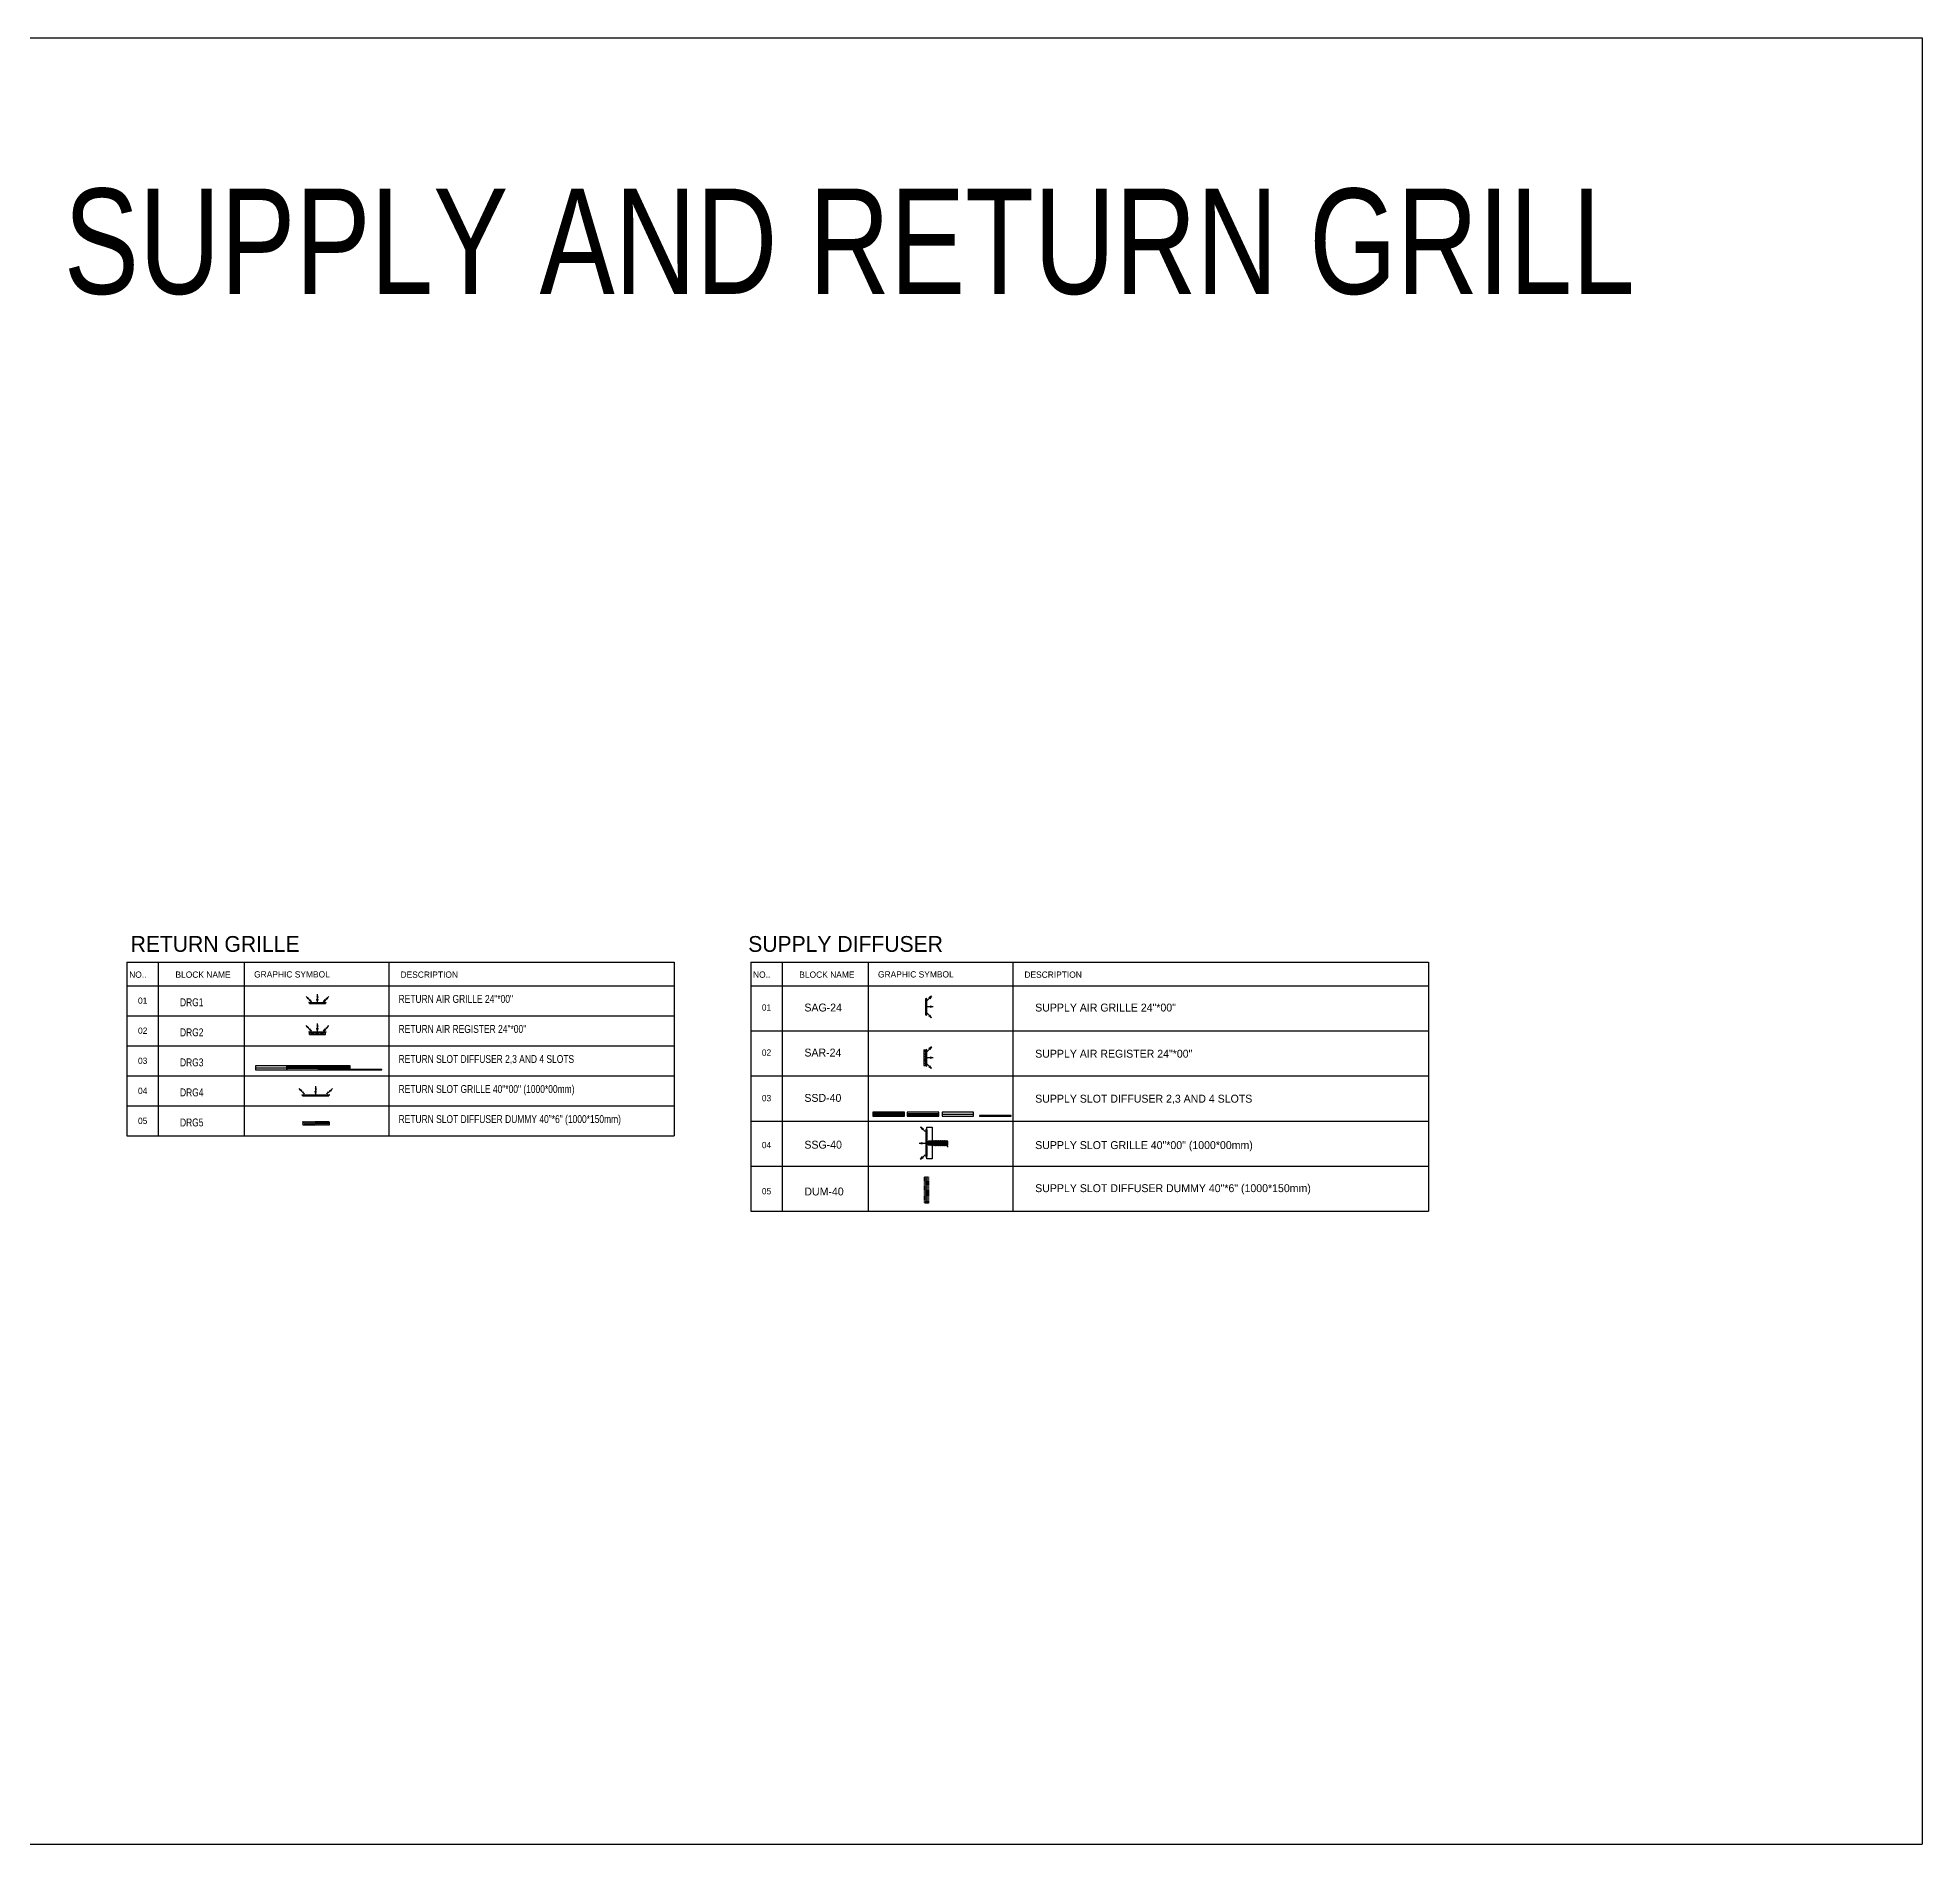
# Model space of a CAD drawing. Header units: millimetres. Extents: x 259256 to 648017, y 366981 to 480499.
# Drawn here: x 576405 to 648017, y 411861 to 480499 of the extents above; entities that cross this region are included whole.
import ezdxf
from ezdxf.enums import TextEntityAlignment as Align

# ---------------------------------------------------------------- set-up
doc = ezdxf.new("R2010")
doc.units = ezdxf.units.MM
doc.linetypes.add('HIDDEN', pattern=[0.375, 0.25, -0.125])
doc.layers.get('0').update_dxf_attribs({"color": 254})
for name, color, linetype in [('11-F-A-DUCT', 11, 'Continuous'), ('3- SUPPLY DUCT', 3, 'Continuous'), ('4-TEXT-HVAC', 4, 'Continuous'), ('40-REFERENCE-DRAWINGS-0-35', 40, 'Continuous'), ('43-REFERENCE-0-33', 43, 'Continuous'), ('6-RETURN-DUCT', 6, 'Continuous'), ('70-FRAM-DETAIL-0-45', 70, 'Continuous'), ('M-HVAC-CDFF', 10, 'Continuous'), ('RETURN GRILL', 13, 'Continuous'), ('SUPPLY GRILL', 13, 'Continuous')]:
    doc.layers.add(name, color=color, linetype=linetype)
doc.styles.add('STENCIL', font='stencil.shx')
doc.styles.add('style2', font='stencil.shx')

# ---------------------------------------------------------------- blocks, each defined once
blk = doc.blocks.new('DRG5')
at = {"color": 13, "linetype": 'HIDDEN', "ltscale": 0.25}
for p, q in [((-475, -62.5), (475, -62.5)), ((-475, -87.5), (475, -87.5))]:
    blk.add_line(p, q, dxfattribs=at)
at = {"color": 12, "linetype": 'HIDDEN', "ltscale": 0.25}
blk.add_lwpolyline([(500, 0), (500, -150), (-500, -150), (-500, 0)], close=True, dxfattribs=at)
at = {"color": 13, "linetype": 'HIDDEN', "ltscale": 0.25}
blk.add_lwpolyline([(475, -25), (475, -125), (-475, -125), (-475, -25)], close=True, dxfattribs=at)
blk = doc.blocks.new('DRG4')
for points in [[(-425, 59), (-517, 121), (-487, 121), (-487, 151)], [(0, 59), (-21, 168), (0, 147), (21, 168)], [(425, 59), (517, 121), (487, 121), (487, 151)]]:
    blk.add_hatch(color=13).paths.add_polyline_path(points)
at = {"color": 13}
for p, q in [((-576, 210), (-635, 269)), ((-559, 226), (-592, 193)), ((-524, 191), (-592, 193)), ((-524, 191), (-557, 158)), ((-487, 121), (-540, 174)), ((-425, 59), (-487, 151)), ((-487, 121), (-487, 151)), ((23, 272), (-23, 272)), ((23, 222), (-23, 272)), ((23, 222), (-23, 222)), ((0, 59), (-21, 168)), ((0, 147), (-21, 168)), ((0, 272), (0, 356)), ((0, 147), (0, 222)), ((0, 59), (21, 168)), ((0, 147), (21, 168)), ((425, 59), (487, 151)), ((487, 121), (540, 174)), ((487, 121), (487, 151)), ((524, 191), (592, 193)), ((524, 191), (557, 158)), ((559, 226), (592, 193)), ((576, 210), (635, 269))]:
    blk.add_line(p, q, dxfattribs=at)
at = {"color": 12}
for p, q in [((-525, 25), (525, 25)), ((-525, 25), (-525, 25)), ((-515, 35), (515, 35)), ((-500, 0), (-500, 25)), ((-500, 0), (500, 0)), ((500, 0), (500, 25)), ((525, 25), (525, 25))]:
    blk.add_line(p, q, dxfattribs=at)
for centre, start, end in [((-515, 25), 90, 180), ((515, 25), 0, 90)]:
    blk.add_arc(centre, 10, start, end, dxfattribs=at)
blk = doc.blocks.new('DRG2')
for points in [[(-225, 124), (-317, 186), (-287, 186), (-287, 216)], [(0, 124), (-21, 233), (0, 212), (21, 233)], [(225, 124), (317, 186), (287, 186), (287, 216)]]:
    blk.add_hatch(color=13).paths.add_polyline_path(points)
at = {"color": 13}
for p, q in [((-376, 275), (-435, 334)), ((-359, 291), (-392, 258)), ((-324, 256), (-392, 258)), ((-324, 256), (-357, 223)), ((-287, 186), (-340, 239)), ((-225, 124), (-317, 186)), ((-287, 186), (-317, 186)), ((-300, 65), (300, 65)), ((-225, 124), (-287, 216)), ((-287, 186), (-287, 216)), ((-250, 61), (-194, 6)), ((-105, 61), (-161, 6)), ((-71, 61), (-15, 6)), ((23, 337), (-23, 337)), ((23, 287), (-23, 337)), ((23, 287), (-23, 287)), ((0, 124), (-21, 233)), ((0, 212), (-21, 233)), ((0, 337), (0, 421)), ((0, 212), (0, 287)), ((0, 124), (21, 233)), ((0, 212), (21, 233)), ((76, 61), (20, 6)), ((101, 61), (157, 6)), ((245, 61), (189, 6)), ((225, 124), (287, 216)), ((225, 124), (317, 186)), ((287, 186), (340, 239)), ((287, 186), (287, 216)), ((287, 186), (317, 186)), ((324, 256), (392, 258)), ((324, 256), (357, 223)), ((359, 291), (392, 258)), ((376, 275), (435, 334))]:
    blk.add_line(p, q, dxfattribs=at)
at = {"color": 12}
for p, q in [((-325, 90), (325, 90)), ((-325, 90), (-325, 90)), ((-315, 100), (315, 100)), ((-300, 0), (-300, 90)), ((-300, 0), (300, 0)), ((300, 0), (300, 90)), ((325, 90), (325, 90))]:
    blk.add_line(p, q, dxfattribs=at)
for centre, start, end in [((-315, 90), 90, 180), ((315, 90), 0, 90)]:
    blk.add_arc(centre, 10, start, end, dxfattribs=at)
at = {"color": 13}
for centre, start, end in [((-222, 34), 0, 180), ((-222, 34), 180, 0), ((-133, 34), 0, 180), ((-133, 34), 180, 0), ((-43, 34), 0, 180), ((-43, 34), 180, 0), ((48, 34), 0, 180), ((48, 34), 180, 0), ((129, 34), 0, 180), ((129, 34), 180, 0), ((217, 34), 0, 180), ((217, 34), 180, 0)]:
    blk.add_arc(centre, 2.95, start, end, dxfattribs=at)
blk = doc.blocks.new('DRG1')
for points in [[(-225, 59), (-317, 121), (-287, 121), (-287, 151)], [(0, 59), (-21, 168), (0, 147), (21, 168)], [(225, 59), (317, 121), (287, 121), (287, 151)]]:
    blk.add_hatch(color=13).paths.add_polyline_path(points)
at = {"color": 13}
for p, q in [((-376, 210), (-435, 269)), ((-359, 226), (-392, 193)), ((-324, 191), (-392, 193)), ((-324, 191), (-357, 158)), ((-287, 121), (-340, 174)), ((-225, 59), (-317, 121)), ((-287, 121), (-317, 121)), ((-225, 59), (-287, 151)), ((-287, 121), (-287, 151)), ((23, 272), (-23, 272)), ((23, 222), (-23, 272)), ((23, 222), (-23, 222)), ((0, 59), (-21, 168)), ((0, 147), (-21, 168)), ((0, 272), (0, 356)), ((0, 147), (0, 222)), ((0, 59), (21, 168)), ((0, 147), (21, 168)), ((225, 59), (287, 151)), ((225, 59), (317, 121)), ((287, 121), (340, 174)), ((287, 121), (287, 151)), ((287, 121), (317, 121)), ((324, 191), (392, 193)), ((324, 191), (357, 158)), ((359, 226), (392, 193)), ((376, 210), (435, 269))]:
    blk.add_line(p, q, dxfattribs=at)
at = {"color": 12}
for p, q in [((-325, 25), (325, 25)), ((-325, 25), (-325, 25)), ((-315, 35), (315, 35)), ((-300, 0), (300, 0)), ((325, 25), (325, 25))]:
    blk.add_line(p, q, dxfattribs=at)
at = {"color": 12, "ltscale": 6}
for p, q in [((-300, 0), (-300, 25)), ((300, 0), (300, 25))]:
    blk.add_line(p, q, dxfattribs=at)
at = {"color": 12}
for centre, start, end in [((-315, 25), 90, 180), ((315, 25), 0, 90)]:
    blk.add_arc(centre, 10, start, end, dxfattribs=at)
blk = doc.blocks.new('SAG-24')
for points in [[(209, 413), (138, 309), (139, 343), (105, 342)], [(271, 0), (147, -24), (172, 0), (147, 24)], [(209, -413), (138, -309), (139, -343), (105, -342)]]:
    blk.add_hatch(color=13).paths.add_polyline_path(points)
at = {"color": 12}
for p, q in [((-25, 300), (-25, -300)), ((-25, 300), (0, 300)), ((0, 325), (0, -325)), ((0, 325), (0, 325)), ((10, 315), (10, -315)), ((-25, -300), (0, -300)), ((0, -325), (0, -325))]:
    blk.add_line(p, q, dxfattribs=at)
at = {"color": 13}
for p, q in [((172, 0), (25, 0)), ((139, 343), (35, 239)), ((209, 413), (105, 342)), ((139, 343), (105, 342)), ((209, 413), (138, 309)), ((139, 343), (138, 309)), ((271, 0), (147, 24)), ((172, 0), (147, 24)), ((172, 0), (147, -24)), ((139, -343), (35, -239)), ((209, -413), (105, -342)), ((139, -343), (105, -342)), ((209, -413), (138, -309)), ((139, -343), (138, -309)), ((271, 0), (147, -24))]:
    blk.add_line(p, q, dxfattribs=at)
at = {"color": 12}
for centre, start, end in [((0, 315), 360, 90), ((0, -315), 270, 360)]:
    blk.add_arc(centre, 10, start, end, dxfattribs=at)
blk = doc.blocks.new('SAR-24')
for points in [[(209, 413), (138, 309), (139, 343), (105, 342)], [(271, 0), (147, -24), (172, 0), (147, 24)], [(209, -413), (138, -309), (139, -343), (105, -342)]]:
    blk.add_hatch(color=13).paths.add_polyline_path(points)
at = {"color": 12}
for p, q in [((-90, 300), (-90, -300)), ((-90, 300), (0, 300)), ((-29, 250), (-84, 194)), ((-29, 105), (-84, 161)), ((-29, 71), (-84, 15)), ((-25, 300), (-25, -300)), ((0, 325), (0, -325)), ((0, 325), (0, 325)), ((10, 315), (10, -315)), ((-90, -300), (0, -300)), ((-29, -76), (-84, -20)), ((-29, -101), (-84, -157)), ((-29, -245), (-84, -189)), ((0, -325), (0, -325))]:
    blk.add_line(p, q, dxfattribs=at)
at = {"color": 13}
for p, q in [((172, 0), (25, 0)), ((139, 343), (35, 239)), ((209, 413), (105, 342)), ((139, 343), (105, 342)), ((209, 413), (138, 309)), ((139, 343), (138, 309)), ((271, 0), (147, 24)), ((172, 0), (147, 24)), ((172, 0), (147, -24)), ((139, -343), (35, -239)), ((209, -413), (105, -342)), ((139, -343), (105, -342)), ((209, -413), (138, -309)), ((139, -343), (138, -309)), ((271, 0), (147, -24))]:
    blk.add_line(p, q, dxfattribs=at)
at = {"color": 12, "const_width": 5.9}
for points in [[(-56, 219, 1), (-56, 225, 1)], [(-56, 130, 1), (-56, 136, 1)], [(-56, 40, 1), (-56, 46, 1)], [(-56, -51, 1), (-56, -45, 1)], [(-56, -132, 1), (-56, -126, 1)], [(-56, -220, 1), (-56, -214, 1)]]:
    blk.add_lwpolyline(points, format="xyb", close=True, dxfattribs=at)
at = {"color": 12}
for centre, start, end in [((0, 315), 360, 90), ((0, -315), 270, 360)]:
    blk.add_arc(centre, 10, start, end, dxfattribs=at)
blk = doc.blocks.new('SSG-40')
for points in [[(-271, 0), (-147, -24), (-172, 0), (-147, 24)], [(-209, 613), (-138, 509), (-139, 543), (-105, 542)], [(-209, -613), (-138, -509), (-139, -543), (-105, -542)]]:
    blk.add_hatch(color=13).paths.add_polyline_path(points)
at = {"color": 13}
for p, q in [((-271, 0), (-147, 24)), ((-209, 613), (-138, 509)), ((-209, 613), (-105, 542)), ((-172, 0), (-147, 24)), ((-172, 0), (-25, 0)), ((-172, 0), (-147, -24)), ((-139, 543), (-35, 439)), ((-139, 543), (-138, 509)), ((-139, 543), (-105, 542)), ((-271, 0), (-147, -24)), ((-209, -613), (-138, -509)), ((-209, -613), (-105, -542)), ((-139, -543), (-35, -439)), ((-139, -543), (-138, -509)), ((-139, -543), (-105, -542))]:
    blk.add_line(p, q, dxfattribs=at)
at = {"color": 12}
for p, q in [((-10, 515), (-10, -515)), ((0, 525), (0, -525)), ((0, 525), (0, 525)), ((25, 500), (0, 500)), ((25, 500), (25, -500)), ((275, -75), (275, 75)), ((325, -75), (325, 75)), ((375, -75), (375, 75)), ((425, -75), (425, 75)), ((475, -75), (475, 75)), ((525, -75), (525, 75)), ((575, -75), (575, 75)), ((625, -75), (625, 75)), ((675, -75), (675, 75)), ((725, -75), (725, 75)), ((825, 75), (775, 75)), ((775, -75), (775, 75)), ((800, 94), (800, -124)), ((825, -75), (825, 75)), ((25, -500), (0, -500)), ((0, -525), (0, -525)), ((825, -75), (775, -75)), ((800, -124), (836, -124))]:
    blk.add_line(p, q, dxfattribs=at)
at = {"color": 13, "linetype": 'HIDDEN', "ltscale": 0.25}
for p, q in [((300, 51), (300, -48)), ((350, 51), (350, -48)), ((400, 51), (400, -48)), ((450, 51), (450, -48)), ((500, 51), (500, -48)), ((550, 51), (550, -48)), ((600, 51), (600, -48)), ((650, 51), (650, -48)), ((700, 51), (700, -48)), ((749, 51), (749, -48))]:
    blk.add_line(p, q, dxfattribs=at)
at = {"color": 12}
for points in [[(25, 500), (25, 600), (225, 600), (225, -600), (25, -600), (25, -500)], [(775, 75), (750, 100), (725, 75), (700, 100), (675, 75), (650, 100), (625, 75), (600, 100), (575, 75), (550, 100), (525, 75), (500, 100), (475, 75), (450, 100), (425, 75), (400, 100), (375, 75), (350, 100), (325, 75), (300, 100), (275, 75)], [(775, -75), (750, -100), (725, -75), (700, -100), (675, -75), (650, -100), (625, -75), (600, -100), (575, -75), (550, -100), (525, -75), (500, -100), (475, -75), (450, -100), (425, -75), (400, -100), (375, -75), (350, -100), (325, -75), (300, -100), (275, -75)]]:
    blk.add_lwpolyline(points, dxfattribs=at)
for centre, radius, start, end in [((0, 515), 10, 90, 180), ((124, 0), 75, 70.52023, 289.46267), ((174, 0), 75, 70.52023, 289.46267), ((224, 0), 75, 70.52023, 289.46267), ((274, 0), 75, 89.44972, 270.54447), ((0, -515), 10, 180, 270)]:
    blk.add_arc(centre, radius, start, end, dxfattribs=at)
at = {"color": 13, "linetype": 'HIDDEN', "ltscale": 0.25}
for centre, radius, start, end in [((145, 0), 70.8, 86.60118, 273.38172), ((195, 0), 70.8, 86.60118, 273.38172), ((245, 0), 70.8, 86.60118, 273.38172), ((306, 0), 81.3, 112.48946, 246.96026)]:
    blk.add_arc(centre, radius, start, end, dxfattribs=at)
at = {"color": 12}
blk.add_ellipse((800, 0), major_axis=(0, 75), ratio=0.123739, dxfattribs=at)
blk = doc.blocks.new('DUM-40')
at = {"color": 13, "linetype": 'HIDDEN', "ltscale": 0.25}
for p, q in [((62.5, 475), (62.5, -475)), ((87.5, 475), (87.5, -475))]:
    blk.add_line(p, q, dxfattribs=at)
at = {"color": 12, "linetype": 'HIDDEN', "ltscale": 0.25}
for points in [[(150, -500), (0, -500), (0, 500), (150, 500)], [(125, -475), (25, -475), (25, 475), (125, 475)]]:
    blk.add_lwpolyline(points, close=True, dxfattribs=at)
blk = doc.blocks.new('2-S')
at = {"layer": '3- SUPPLY DUCT', "color": 1, "linetype": 'Continuous'}
blk.add_line((63857, 71797), (63857, 70597), dxfattribs=at)
blk.add_lwpolyline([(63782, 71797), (63932, 71797), (63932, 70597), (63782, 70597), (63782, 71797)], dxfattribs=at)
for points in [[(63263, 71497, 0, 100, 0), (63463, 71497, 0, 0, 0), (63682, 71497, 0, 0, 0)], [(63263, 70897, 0, 100, 0), (63463, 70897, 0, 0, 0), (63682, 70897, 0, 0, 0)]]:
    blk.add_lwpolyline(points, format="xyseb", dxfattribs=at)
blk = doc.blocks.new('SLD')
at = {"layer": '3- SUPPLY DUCT', "color": 1}
for points in [[(43717, 13854, 0, 77.2, 0), (43850, 13721, 0, 0, 0), (43969, 13603, 0, 0, 0)], [(43969, 13958, 0, 77.2, 0), (43969, 13770, 0, 0, 0), (43969, 13603, 0, 0, 0)], [(44220, 13854, 0, 77.2, 0), (44087, 13721, 0, 0, 0), (43969, 13603, 0, 0, 0)]]:
    blk.add_lwpolyline(points, format="xyseb", dxfattribs=at)
blk.add_lwpolyline([(43369, 13583), (44569, 13583), (44569, 13603), (43369, 13603)], close=True, dxfattribs=at)
blk = doc.blocks.new('re')
at = {"layer": 'M-HVAC-CDFF', "linetype": 'Continuous'}
blk.add_line((44762, 40833), (45962, 40833), dxfattribs=at)
blk.add_lwpolyline([(44762, 40908), (44762, 40758), (45962, 40758), (45962, 40908), (44762, 40908)], dxfattribs=at)
at = {"layer": 'M-HVAC-CDFF', "color": 2, "linetype": 'Continuous'}
for points in [[(45062, 40958, 0, 100, 0), (45062, 41158, 0, 0, 0), (45062, 41368, 0, 0, 0)], [(45662, 40958, 0, 100, 0), (45662, 41158, 0, 0, 0), (45662, 41368, 0, 0, 0)]]:
    blk.add_lwpolyline(points, format="xyseb", dxfattribs=at)
blk = doc.blocks.new('4-SLOT')
at = {"layer": '3- SUPPLY DUCT', "color": 1, "linetype": 'Continuous'}
for p, q in [((608138, 439639), (609338, 439639)), ((608138, 439602), (609338, 439602)), ((608138, 439564), (609338, 439564))]:
    blk.add_line(p, q, dxfattribs=at)
for points in [[(608438, 440196, 0, 100, 0), (608438, 439996, 0, 0, 0), (608438, 439777, 0, 0, 0)], [(609038, 440196, 0, 100, 0), (609038, 439996, 0, 0, 0), (609038, 439777, 0, 0, 0)]]:
    blk.add_lwpolyline(points, format="xyseb", dxfattribs=at)
blk.add_lwpolyline([(608138, 439677), (608138, 439527), (609338, 439527), (609338, 439677), (608138, 439677)], dxfattribs=at)
blk = doc.blocks.new('3-SLOT')
at = {"layer": '3- SUPPLY DUCT', "color": 1, "linetype": 'Continuous'}
for p, q in [((609445, 439627), (610645, 439627)), ((609445, 439577), (610645, 439577))]:
    blk.add_line(p, q, dxfattribs=at)
for points in [[(609745, 440196, 0, 100, 0), (609745, 439996, 0, 0, 0), (609745, 439777, 0, 0, 0)], [(610345, 440196, 0, 100, 0), (610345, 439996, 0, 0, 0), (610345, 439777, 0, 0, 0)]]:
    blk.add_lwpolyline(points, format="xyseb", dxfattribs=at)
blk.add_lwpolyline([(609445, 439677), (609445, 439527), (610645, 439527), (610645, 439677), (609445, 439677)], dxfattribs=at)
blk = doc.blocks.new('3-SLOT R')
at = {"layer": '6-RETURN-DUCT', "color": 1, "linetype": 'Continuous'}
for p, q in [((587364, 441383), (586164, 441383)), ((587364, 441333), (586164, 441333))]:
    blk.add_line(p, q, dxfattribs=at)
at = {"layer": '6-RETURN-DUCT', "color": 2, "linetype": 'Continuous'}
for points in [[(586464, 441483, 0, 100, 0), (586464, 441683, 0, 0, 0), (586464, 441892, 0, 0, 0)], [(587064, 441483, 0, 100, 0), (587064, 441683, 0, 0, 0), (587064, 441892, 0, 0, 0)]]:
    blk.add_lwpolyline(points, format="xyseb", dxfattribs=at)
at = {"layer": '6-RETURN-DUCT', "color": 1, "linetype": 'Continuous'}
blk.add_lwpolyline([(586164, 441433), (586164, 441283), (587364, 441283), (587364, 441433), (586164, 441433)], dxfattribs=at)
blk = doc.blocks.new('4-SLOT R')
at = {"layer": '6-RETURN-DUCT', "color": 1, "linetype": 'Continuous'}
for p, q in [((588668, 441395), (587468, 441395)), ((588668, 441358), (587468, 441358)), ((588668, 441320), (587468, 441320))]:
    blk.add_line(p, q, dxfattribs=at)
at = {"layer": '6-RETURN-DUCT', "color": 2, "linetype": 'Continuous'}
for points in [[(587768, 441483, 0, 100, 0), (587768, 441683, 0, 0, 0), (587768, 441892, 0, 0, 0)], [(588368, 441483, 0, 100, 0), (588368, 441683, 0, 0, 0), (588368, 441892, 0, 0, 0)]]:
    blk.add_lwpolyline(points, format="xyseb", dxfattribs=at)
at = {"layer": '6-RETURN-DUCT', "color": 1, "linetype": 'Continuous'}
blk.add_lwpolyline([(587468, 441433), (587468, 441283), (588668, 441283), (588668, 441433), (587468, 441433)], dxfattribs=at)
blk = doc.blocks.new('RETURN SLOT')
at = {"layer": '3- SUPPLY DUCT', "color": 1}
blk.add_lwpolyline([(588507, 441848), (589707, 441848), (589707, 441868), (588507, 441868)], close=True, dxfattribs=at)
at = {"layer": '3- SUPPLY DUCT', "color": 2}
for points in [[(589107, 441873, 0, 77.2, 0), (588974, 442006, 0, 0, 0), (588855, 442124, 0, 0, 0)], [(589107, 441868, 0, 77.2, 0), (589107, 442056, 0, 0, 0), (589107, 442223, 0, 0, 0)], [(589107, 441873, 0, 77.2, 0), (589240, 442006, 0, 0, 0), (589358, 442124, 0, 0, 0)]]:
    blk.add_lwpolyline(points, format="xyseb", dxfattribs=at)

msp = doc.modelspace()

# ---------------------------------------------------------------- linework, layer by layer
at = {"layer": '11-F-A-DUCT'}
for p, q in [((364576, 480499), (648017, 480499)), ((648017, 480499), (648017, 411861)), ((364576, 411861), (648017, 411861))]:
    msp.add_line(p, q, dxfattribs=at)
at = {"layer": '70-FRAM-DETAIL-0-45'}
for p, q in [((579793, 445375), (579793, 438774)), ((579793, 445375), (600591, 445375)), ((580988, 445375), (580988, 438774)), ((584267, 438774), (584267, 445375)), ((589761, 438774), (589761, 445375)), ((600591, 445375), (600591, 438774)), ((603498, 445375), (603498, 435910)), ((603498, 445375), (629250, 445375)), ((604694, 445375), (604694, 435910)), ((607973, 435910), (607973, 445375)), ((613466, 435910), (613466, 445375)), ((629250, 445375), (629250, 435910)), ((579793, 444480), (600591, 444480)), ((603498, 444480), (629250, 444480)), ((579793, 438774), (600591, 438774)), ((603498, 435910), (629250, 435910))]:
    msp.add_line(p, q, dxfattribs=at)
at = {"layer": '70-FRAM-DETAIL-0-45', "color": 9}
for p, q in [((579793, 443339), (600591, 443339)), ((603498, 442766), (629250, 442766)), ((579793, 442198), (600591, 442198)), ((579793, 441056), (600591, 441056)), ((603498, 441052), (629250, 441052)), ((579793, 439915), (600591, 439915)), ((603498, 439338), (629250, 439338)), ((603498, 437624), (629250, 437624))]:
    msp.add_line(p, q, dxfattribs=at)

# ---------------------------------------------------------------- block references
at = {"layer": '3- SUPPLY DUCT'}
for name, p in [('4-SLOT', (0, 0)), ('3-SLOT', (0, 0)), ('SLD', (568821, 425944))]:
    msp.add_blockref(name, p, dxfattribs=at)
at = {"layer": '3- SUPPLY DUCT', "xscale": -1, "rotation": 90}
msp.add_blockref('2-S', (682564, 503459), dxfattribs=at)
at = {"layer": '6-RETURN-DUCT'}
for name, p in [('re', (539915, 400525)), ('3-SLOT R', (-287, 0)), ('4-SLOT R', (-390, 0)), ('RETURN SLOT', (-230, -565))]:
    msp.add_blockref(name, p, dxfattribs=at)
at = {"layer": 'RETURN GRILL'}
for name, p in [('DRG1', (587035, 443805)), ('DRG2', (587035, 442630)), ('DRG4', (586971, 440303)), ('DRG5', (586983, 439328))]:
    msp.add_blockref(name, p, dxfattribs=at)
at = {"layer": 'SUPPLY GRILL'}
for name, p in [('SAG-24', (610164, 443677, 12938)), ('SAR-24', (610164, 441744, 12938)), ('SSG-40', (610164, 438501, 12938)), ('DUM-40', (610102, 436720, 12938))]:
    msp.add_blockref(name, p, dxfattribs=at)

# ---------------------------------------------------------------- texts
at = {"layer": '4-TEXT-HVAC', "color": 4, "style": 'style2', "width": 0.8}
for s, p in [('DRG1', (581812, 443701)), ('RETURN AIR GRILLE 24"*00"', (590118, 443830)), ('DRG2', (581812, 442560)), ('RETURN AIR REGISTER 24"*00"', (590118, 442688)), ('RETURN SLOT DIFFUSER 2,3 AND 4 SLOTS', (590118, 441547)), ('DRG3', (581812, 441419)), ('DRG4', (581812, 440278)), ('RETURN SLOT GRILLE 40"*00" (1000*00mm)', (590118, 440406)), ('DRG5', (581812, 439136)), ('RETURN SLOT DIFFUSER DUMMY 40"*6" (1000*150mm)', (590118, 439265))]:
    msp.add_text(s, height=300, dxfattribs=at).set_placement(p)
at = {"layer": '4-TEXT-HVAC', "color": 4, "style": 'style2'}
for s, p in [('SAG-24', (605538, 443502)), ('SUPPLY AIR GRILLE 24"*00"', (614309, 443501)), ('SAR-24', (605538, 441791)), ('SUPPLY AIR REGISTER 24"*00"', (614309, 441748)), ('SSD-40', (605538, 440069)), ('SUPPLY SLOT DIFFUSER 2,3 AND 4 SLOTS', (614309, 440039)), ('SSG-40', (605538, 438291)), ('SUPPLY SLOT GRILLE 40"*00" (1000*00mm)', (614309, 438275)), ('SUPPLY SLOT DIFFUSER DUMMY 40"*6" (1000*150mm)', (614309, 436639)), ('DUM-40', (605538, 436513))]:
    msp.add_text(s, height=300, dxfattribs=at).set_placement(p)
at = {"layer": '40-REFERENCE-DRAWINGS-0-35', "lineweight": 35, "style": 'STENCIL', "width": 0.8}
msp.add_text('SUPPLY AND RETURN GRILL', height=4000, dxfattribs=at).set_placement((577401, 470766))
at = {"layer": '40-REFERENCE-DRAWINGS-0-35', "lineweight": 35, "style": 'STENCIL'}
for s, p in [('RETURN GRILLE', (579935, 445768)), ('SUPPLY DIFFUSER ', (603402, 445768))]:
    msp.add_text(s, height=600, dxfattribs=at).set_placement(p)
for s, height, p in [('NO..', 239.1, (580209, 444902)), ('BLOCK NAME', 239.1, (582688, 444902)), ('GRAPHIC SYMBOL', 239.06, (586067, 444913)), ('DESCRIPTION', 239.06, (591284, 444902)), ('NO..', 239.1, (603914, 444902)), ('BLOCK NAME', 239.1, (606393, 444902)), ('GRAPHIC SYMBOL', 239.06, (609773, 444913)), ('DESCRIPTION', 239.06, (614989, 444902))]:
    msp.add_text(s, height=height, dxfattribs=at).set_placement(p, align=Align.MIDDLE)
at = {"layer": '43-REFERENCE-0-33', "color": 4, "style": 'STENCIL'}
for s, p in [('01', (580394, 443913)), ('01', (604099, 443653)), ('02', (580394, 442772)), ('02', (604099, 441939)), ('03', (580394, 441630)), ('04', (580394, 440489)), ('03', (604099, 440211)), ('05', (580394, 439348)), ('04', (604099, 438429)), ('05', (604099, 436674))]:
    msp.add_text(s, height=239.1, dxfattribs=at).set_placement(p, align=Align.MIDDLE)

doc.saveas('drawing.dxf')
